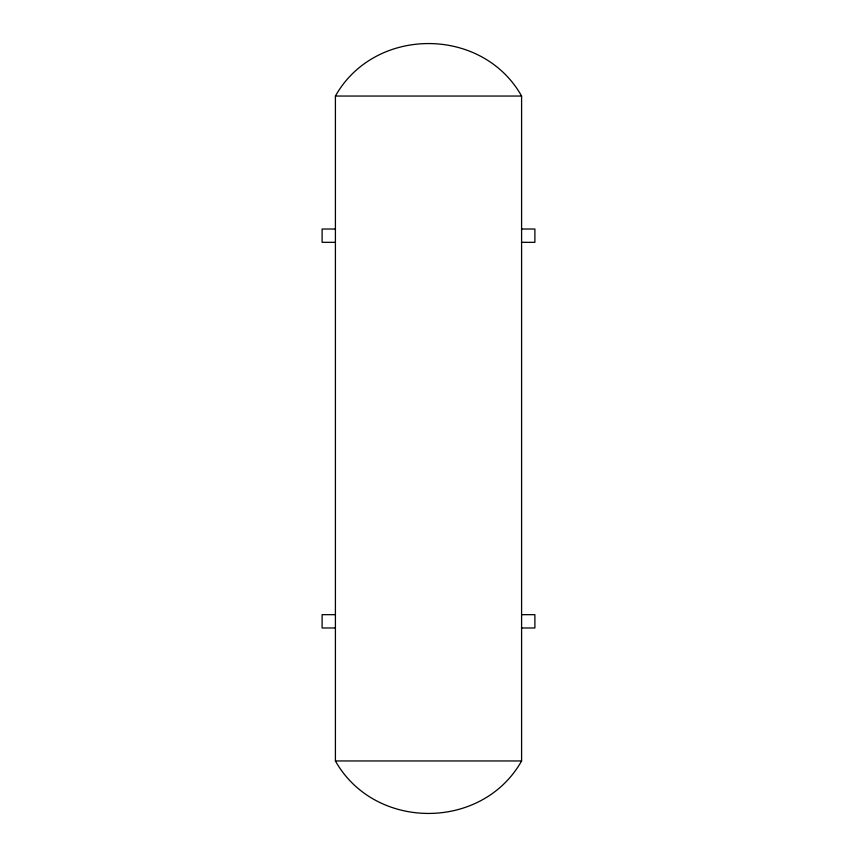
<?xml version="1.0" encoding="UTF-8"?>
<svg xmlns="http://www.w3.org/2000/svg" width="857" height="857" viewBox="0 0 857 857"><rect width="100%" height="100%" fill="white"/><g stroke="black" fill="none" stroke-linecap="round" stroke-linejoin="round"><path stroke-width="1.29" d="M335.408 96.048C374.723 26.064 482.277 26.064 521.592 96.048L521.592 760.952C482.277 830.936 374.723 830.936 335.408 760.952L335.408 96.048L521.592 96.048M335.494 229.023L322.114 229.023L322.114 242.327L335.494 242.327M521.506 229.023L534.886 229.023L534.886 242.327L521.506 242.327M335.494 614.673L322.114 614.673L322.114 627.977L335.494 627.977M521.506 614.673L534.886 614.673L534.886 627.977L521.506 627.977M335.408 760.952L521.592 760.952"/></g></svg>
